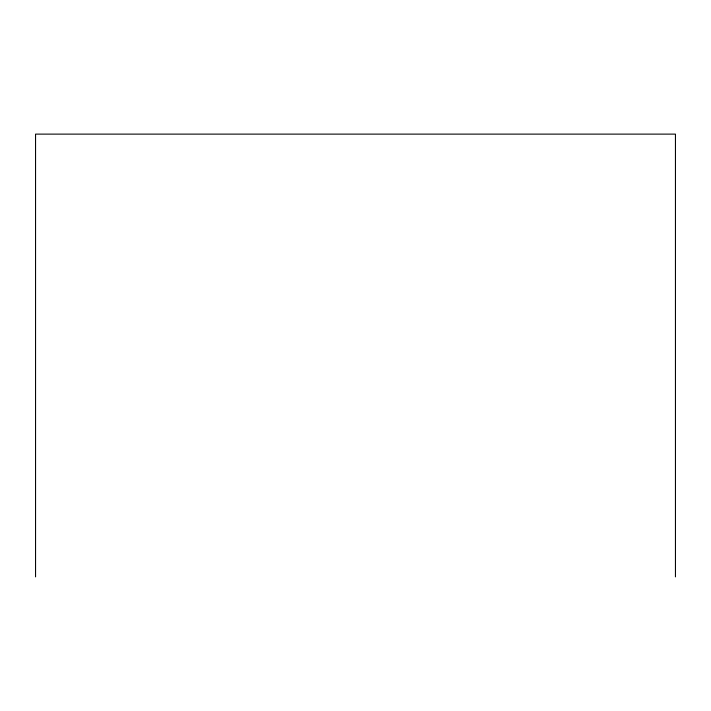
<?xml version="1.0" encoding="UTF-8"?>
<svg xmlns="http://www.w3.org/2000/svg" width="711" height="711" viewBox="0 0 711 711"><rect width="100%" height="100%" fill="white"/><g stroke="black" fill="none" stroke-linecap="round" stroke-linejoin="round"><path stroke-width="1.07" d="M675.45 576.879L675.45 134.121L35.55 134.121L35.55 576.879"/></g></svg>
